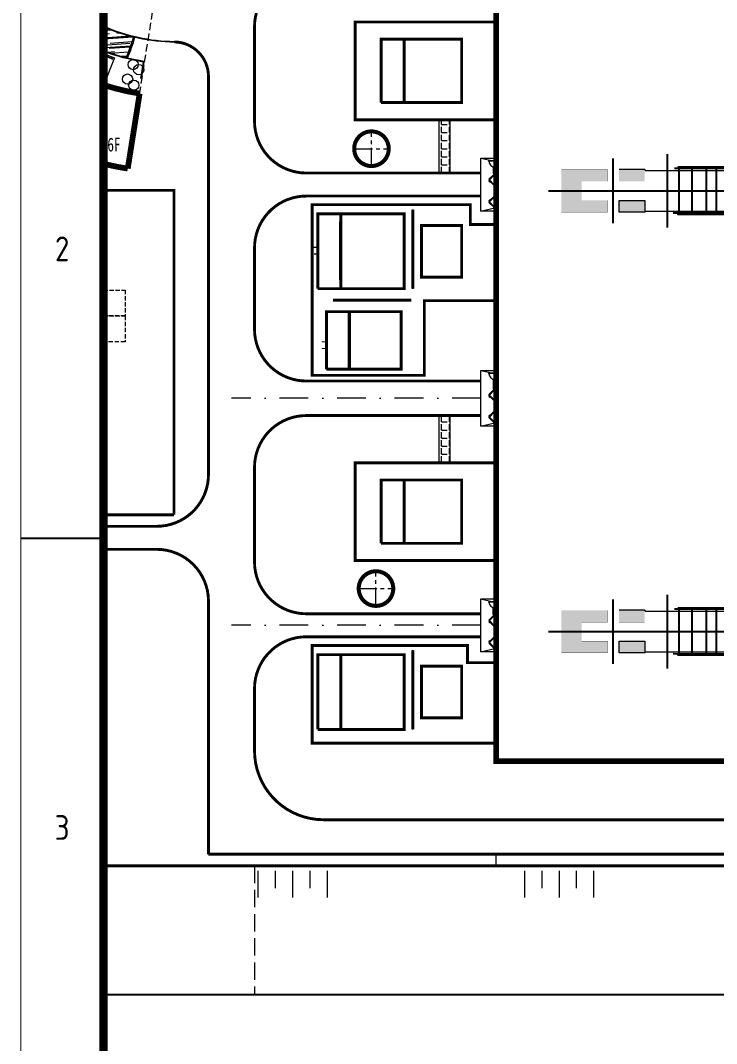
# Model space of a CAD drawing. Extents: x 238398 to 585159, y -66832 to 191977.
# Drawn here: x 364929 to 373359, y 86242 to 98635 of the extents above; entities that cross this region are included whole.
import ezdxf
from ezdxf.enums import TextEntityAlignment as Align

# ---------------------------------------------------------------- set-up
doc = ezdxf.new("R2010")
doc.units = 0
doc.header["$LTSCALE"] = 1000
doc.header["$MEASUREMENT"] = 0
for name, pattern in [('CENTER', [50.8, 31.75, -6.35, 6.35, -6.35]), ('DASH', [0.35, 0.25, -0.1]), ('DASHDOT', [1, 0.5, -0.25, 0, -0.25]), ('DASHED2', [0.375, 0.25, -0.125])]:
    doc.linetypes.add(name, pattern=pattern)
doc.layers.get('0').update_dxf_attribs({"color": 8})
for name, color, linetype in [('AXIS', 8, 'Continuous'), ('GT_1', 8, 'Continuous'), ('TXT', 8, 'Continuous'), ('Z-本期建构筑物', 8, 'Continuous'), ('设备', 8, 'Continuous'), ('轴线', 8, 'CENTER')]:
    doc.layers.add(name, color=color, linetype=linetype)
doc.layers.add('PUB_HATCH', color=8, linetype='Continuous', lineweight=5)
doc.styles.add('DIMST', font='', dxfattribs={"height": 15})
doc.styles.add('HT', font='')
doc.styles.get("Standard").update_dxf_attribs({"font": 'gbenor.shx', "bigfont": 'gbcbig.shx'})
doc.styles.add('TK', font='GEDITXT.SHX', dxfattribs={"width": 0.85, "height": 3.5, "bigfont": 'hztxt1.shx'})
doc.styles.get('DIMST').set_extended_font_data('SimHei')
doc.styles.get('HT').set_extended_font_data('SimHei')
doc.linetypes.add('FENCE', pattern='A,0.5,-0.2,["+",HT,S=0.45,R=0,X=0,Y=-0.234],-0.525', length=1.225)
pattern_1 = [(45, (299860.43, 86356.47), (-176.7767, 176.7767), [])]

# ---------------------------------------------------------------- blocks, each defined once
blk = doc.blocks.new('GEDI_WK_A1_V')
at = {"color": 3}
blk.add_line((0, 700.83), (10, 700.83), dxfattribs=at)
for points, const_width in [([(0, 841), (0, 0), (594, 0), (594, 841)], 0.1), ([(10, 816), (10, 10), (584, 10), (584, 816)], 1)]:
    blk.add_lwpolyline(points, close=True, dxfattribs=dict(at, const_width=const_width))
for s, p in [('2', (5, 735.88)), ('3', (5, 665.79))]:
    blk.add_text(s, height=3, dxfattribs=at).set_placement(p, align=Align.MIDDLE)
blk = doc.blocks.new('CEEC_TK_A1_V')
blk.add_blockref('GEDI_WK_A1_V', (0, 0))
at = {"style": 'TK', "width": 0.85}
for tag, height, p in [('PROJECTNAME', 4.75, (529, 44)), ('PHASE', 4, (571, 44)), ('DRAWINGNAME', 4.75, (539, 31))]:
    blk.add_attdef(tag, text='', height=height, dxfattribs=at).set_placement(p, align=Align.MIDDLE_CENTER)
for tag, p, height in [('APPROVE', (416, 32.75), 3.5), ('DESIGN', (461, 32.75), 3.5), ('REVIEW1', (416, 25.75), 3.5), ('DRAW', (461, 25.75), 3.5), ('DRAWINGNUMBER', (511, 18.5), 4), ('REVIEW2', (416, 18.75), 3.5), ('PROPORTION', (461, 18.75), 3.5), ('CHECK', (416, 11.75), 3.5), ('DATE', (461, 11.75), 3.5), ('VERSION', (577, 11.75), 3.5)]:
    blk.add_attdef(tag, p, '', height=height, dxfattribs=at)
blk = doc.blocks.new('$DorLib2D$00000034')
for p, q in [((-0.5, -0.048), (-0.5, 0)), ((-0.335, 0.143), (-0.475, 0)), ((-0.458, -0.016), (-0.475, 0)), ((-0.318, 0.126), (-0.458, -0.016)), ((-0.335, 0.143), (-0.318, 0.126)), ((-0.302, 0.143), (-0.318, 0.126)), ((-0.318, 0.126), (-0.178, -0.016)), ((-0.302, 0.143), (-0.161, 0)), ((-0.178, -0.016), (-0.161, 0)), ((0.302, 0.143), (0.161, 0)), ((0.178, -0.016), (0.161, 0)), ((0.318, 0.126), (0.178, -0.016)), ((0.302, 0.143), (0.318, 0.126)), ((0.335, 0.143), (0.318, 0.126)), ((0.318, 0.126), (0.458, -0.016)), ((0.335, 0.143), (0.475, 0)), ((0.458, -0.016), (0.475, 0)), ((0.5, -0.048), (0.5, 0))]:
    blk.add_line(p, q)
for points in [[(-0.5, 0), (-0.475, 0), (-0.475, -0.023), (-0.45, -0.023), (-0.45, -0.048), (-0.5, -0.048)], [(-0.29, 0.131), (-0.28, 0.14), (-0.255, 0.114), (-0.264, 0.105)], [(-0.287, 0.127), (-0.28, 0.134), (-0.262, 0.114), (-0.268, 0.108)], [(0.29, 0.131), (0.28, 0.14), (0.255, 0.114), (0.264, 0.105)], [(0.287, 0.127), (0.28, 0.134), (0.262, 0.114), (0.268, 0.108)], [(0.5, 0), (0.475, 0), (0.475, -0.023), (0.45, -0.023), (0.45, -0.048), (0.5, -0.048)]]:
    blk.add_lwpolyline(points)
blk = doc.blocks.new('$DorLib2D$00000001')
for p, q in [((0.45, 0.975), (0.5, 0.975)), ((0.45, 0), (0.45, 0.975)), ((0.5, 0), (0.45, 0)), ((0.5, 0), (0.5, 0.975))]:
    blk.add_line(p, q)
at = {"lineweight": 13}
blk.add_arc((0.475, 0), 0.975, 91.46928, 180, dxfattribs=at)
blk = doc.blocks.new('52')
h = blk.add_hatch(color=252)
h.paths.add_polyline_path([(163403, 190494), (161354, 190493), (161354, 186039), (163403, 186039)])
h.paths.add_polyline_path([(161354, 175994), (165054, 175994), (165054, 179545), (163403, 179545), (163403, 184039), (161354, 184039)])
h.paths.add_polyline_path([(166705, 179545), (165054, 179545), (165054, 175994), (168754, 175994), (168754, 184039), (166705, 184039)])
blk.add_hatch(color=252).paths.add_polyline_path([(166705, 186039), (166705, 190494), (168754, 190494), (168754, 186039)])
at = {"layer": 'AXIS'}
h = blk.add_hatch(dxfattribs=at)
h.set_pattern_fill('ANSI31', color=252, scale=2000, style=0)
h.set_pattern_definition(pattern_1)
h.paths.add_polyline_path([(161154, 208903), (160954, 208903), (160954, 208803), (161154, 208803), (161154, 208842)])
h.paths.add_polyline_path([(161554, 208903), (161154, 208903), (161154, 208803), (161554, 208803)])
h.paths.add_polyline_path([(162768, 208903), (161554, 208903), (161554, 208803), (162806, 208803)])
h = blk.add_hatch(dxfattribs=at)
h.set_pattern_fill('ANSI31', color=252, scale=2000, style=0)
h.set_pattern_definition(pattern_1)
h.paths.add_polyline_path([(161054, 196473), (160954, 196473), (160954, 196323), (161054, 196323)])
h.paths.add_polyline_path([(161054, 208803), (160954, 208803), (160954, 196473), (161054, 196473)])
h = blk.add_hatch(dxfattribs=at)
h.set_pattern_fill('ANSI31', color=252, scale=2000, style=0)
h.set_pattern_definition(pattern_1)
h.paths.add_polyline_path([(168554, 208903), (167339, 208903), (167301, 208803), (168554, 208803)])
h.paths.add_polyline_path([(168954, 208903), (168554, 208903), (168554, 208803), (168954, 208803)])
h.paths.add_polyline_path([(169154, 208903), (168954, 208903), (168954, 208803), (169154, 208803)])
h = blk.add_hatch(dxfattribs=at)
h.set_pattern_fill('ANSI31', color=252, scale=2000, style=0)
h.set_pattern_definition(pattern_1)
h.paths.add_polyline_path([(169154, 208803), (169054, 208803), (169054, 208693), (169154, 208693)])
h.paths.add_polyline_path([(169154, 208693), (169054, 208693), (169054, 196323), (169154, 196323)])
at = {"color": 252, "lineweight": 9}
for p, q in [((162465, 211544), (161554, 211544)), ((161554, 211544), (161554, 190694)), ((168554, 211544), (167645, 211544)), ((168554, 190694), (168554, 211544)), ((161554, 190694), (161354, 190494)), ((161354, 190494), (161354, 186039)), ((168754, 190494), (168554, 190694))]:
    blk.add_line(p, q, dxfattribs=at)
at = {"color": 252, "lineweight": 9, "const_width": 30}
for points in [[(161354, 190493), (163403, 190494)], [(163403, 190494), (163403, 186039)], [(166705, 186039), (166705, 190494)], [(168754, 186039), (168754, 190494), (166705, 190494)], [(161354, 186039), (163403, 186039)], [(166705, 186039), (168754, 186039)], [(161354, 184039), (163403, 184039)], [(161354, 184039), (161354, 175994), (168754, 175994), (168754, 184039)], [(163403, 184039), (163403, 179545)], [(166705, 184039), (168754, 184039)], [(166705, 179545), (166705, 184039)], [(163377, 179545), (166731, 179545)]]:
    blk.add_lwpolyline(points, dxfattribs=at)
at = {"color": 252}
blk.add_lwpolyline([(166705, 186039), (166705, 190494), (168754, 190494), (168754, 186039)], close=True, dxfattribs=at)
at = {"layer": 'AXIS', "color": 252}
for points in [[(162768, 208903), (160954, 208903), (160954, 208803)], [(160954, 208803), (160954, 208803), (160954, 196323), (161054, 196323), (161054, 208803)], [(161054, 208803), (162806, 208803)], [(167301, 208803), (169154, 208803), (169154, 208903), (167339, 208903)]]:
    blk.add_lwpolyline(points, dxfattribs=at)
blk.add_lwpolyline([(169054, 208803), (169154, 208803), (169154, 196323), (169054, 196323)], close=True, dxfattribs=at)
at = {"layer": 'GT_1', "color": 252, "linetype": 'Continuous'}
blk.add_line((161054, 208803), (161054, 196323), dxfattribs=at)
at = {"layer": 'TXT', "color": 252, "linetype": 'CENTER', "ltscale": 2}
for p, q in [((161154, 208949), (161154, 195650)), ((168954, 208912), (168912, 195457))]:
    blk.add_line(p, q, dxfattribs=at)
at = {"layer": '设备', "color": 252, "lineweight": 13}
for p, q in [((161504, 221567), (161504, 221667)), ((168609, 221667), (161504, 221667)), ((168609, 221567), (161504, 221567)), ((168509, 221567), (161601, 221567)), ((162650, 209397), (161601, 221567)), ((161804, 221376), (161804, 221751)), ((168509, 221567), (167460, 209396)), ((168304, 221376), (168304, 221751)), ((168304, 221567), (168304, 221667)), ((168604, 221567), (168604, 221667)), ((161154, 220267), (161154, 218867)), ((161154, 220267), (161712, 220267)), ((161154, 218867), (161832, 218867)), ((168398, 220267), (168954, 220267)), ((167459, 209397), (162649, 209396)), ((167459, 209397), (162649, 209396)), ((167459, 209397), (162649, 209396)), ((167459, 209397), (162649, 209396)), ((162649, 209396), (162649, 209216)), ((162649, 209396), (162649, 209216)), ((162649, 209396), (162649, 209216)), ((162649, 209396), (162649, 209216)), ((167459, 209217), (162649, 209216)), ((167459, 209217), (162649, 209216)), ((167459, 209217), (162649, 209216)), ((167459, 209217), (162649, 209216)), ((162649, 209216), (162915, 208516)), ((162649, 209216), (162915, 208516)), ((162649, 209216), (162915, 208516)), ((162649, 209216), (162915, 208516)), ((167192, 208517), (162915, 208516)), ((167192, 208517), (162915, 208516)), ((167192, 208517), (162915, 208516)), ((167192, 208517), (162915, 208516)), ((167459, 209217), (167192, 208517)), ((167459, 209217), (167192, 208517)), ((167459, 209217), (167192, 208517)), ((167459, 209217), (167192, 208517)), ((167459, 209217), (167459, 209397)), ((167459, 209217), (167459, 209397)), ((167459, 209217), (167459, 209397)), ((167459, 209217), (167459, 209397))]:
    blk.add_line(p, q, dxfattribs=at)
at = {"layer": '设备', "color": 252, "lineweight": 13, "flags": 128}
for points in [[(161712, 220267), (161154, 220267), (161154, 218867), (161832, 218867)], [(161736, 219892), (161529, 219892), (161529, 219242), (161784, 219242)], [(161760, 219692), (161654, 219692), (161654, 219442), (161784, 219442)], [(168398, 220267), (168954, 220267), (168954, 218867), (168278, 218867)], [(168954, 220267), (168954, 218867), (168278, 218867)], [(168374, 219892), (168579, 219892), (168579, 219242), (168326, 219242)], [(168350, 219692), (168454, 219692), (168454, 219442), (168326, 219442)]]:
    blk.add_lwpolyline(points, dxfattribs=at)
at = {"layer": '轴线', "color": 252}
for p, q in [((165054, 173785), (165054, 223786)), ((169053, 210567), (160521, 210567)), ((168884, 207093), (161258, 207093)), ((168804, 202993), (161258, 202993)), ((168804, 201243), (161258, 201243)), ((168889, 198743), (161258, 198743)), ((168884, 196473), (161258, 196473)), ((158660, 194393), (171449, 194393)), ((170658, 185039), (159452, 185039))]:
    blk.add_line(p, q, dxfattribs=at)
blk = doc.blocks.new('asdasda')
at = {"layer": 'PUB_HATCH'}
h = blk.add_hatch(dxfattribs=at)
h.set_pattern_fill('AR-RROOF', color=256, scale=1000, style=0)
h.set_pattern_definition([(4.05, (-166318.6, 86527.2), (2697.327, 1464.16), [19050, -2540, 6350, -1270]), (4.05, (-164678.6, 87279.9), (-1386.125, 1595.186), [3810, -419.1, 7620, -952.5]), (4.05, (-165761.4, 87648.8), (6527.412, 1315.196), [10160, -1778, 5080, -1270])])
h.paths.add_polyline_path([(-117978, 61447), (-117978, 57278), (-117828, 57217), (-115827, 56537), (-114002, 56027), (-112702, 59673), (-114695, 60216), (-116835, 60958)])
at = {"layer": 'PUB_HATCH', "linetype": 'DASHED2', "ltscale": 5}
blk.add_line((-113755, 36787), (-105229, 90616), dxfattribs=at)
at = {"layer": 'PUB_HATCH', "linetype": 'DASH', "ltscale": 5}
blk.add_line((-65869, 48737), (-65869, 58874), dxfattribs=at)
at = {"layer": 'PUB_HATCH', "lineweight": 0}
for p, q in [((-55729, 59266), (-65729, 59266)), ((-65729, 59266), (-65729, 48266)), ((-55729, 48266), (-55729, 59266)), ((-65729, 48266), (-55729, 48266)), ((-65729, 28917), (-76729, 28917)), ((-76729, 28917), (-76729, 15917)), ((-65729, 15917), (-65729, 28917)), ((-64229, 15917), (-64229, 29668)), ((-55729, 26916), (-62729, 26916)), ((-62729, 26916), (-62729, 17916)), ((-55729, 17916), (-55729, 26916)), ((-62729, 17916), (-55729, 17916)), ((-76729, 15917), (-65729, 15917)), ((-78069, 13916), (-64504, 13916)), ((-75229, 1916), (-75229, 11916)), ((-75229, 11916), (-66229, 11916)), ((-66229, 11916), (-66229, 1916)), ((-66229, 1916), (-75229, 1916)), ((-55729, -17334), (-65729, -17334)), ((-65729, -17334), (-65729, -28334)), ((-65729, -27836), (-65729, -17726)), ((-55729, -28334), (-55729, -17334)), ((-65729, -28334), (-55729, -28334)), ((-64229, -60684), (-64229, -46933))]:
    blk.add_line(p, q, dxfattribs=at)
at = {"layer": 'PUB_HATCH'}
for p, q in [((-59253, 44439), (-59253, 45266)), ((-57856, 44439), (-57856, 45266)), ((-59729, 44439), (-59634, 44439)), ((-59729, 43042), (-59634, 43042)), ((-59253, 44439), (-58237, 44439)), ((-59253, 43042), (-59253, 44058)), ((-59253, 43042), (-58237, 43042)), ((-57856, 44439), (-57729, 44439)), ((-57856, 43042), (-57856, 44058)), ((-57856, 43042), (-57729, 43042)), ((-59729, 41645), (-59634, 41645)), ((-59253, 41645), (-59253, 42661)), ((-59253, 41645), (-58237, 41645)), ((-59253, 40248), (-59253, 41264)), ((-57856, 41645), (-57856, 42661)), ((-57856, 41645), (-57729, 41645)), ((-57856, 40248), (-57856, 41264)), ((-59729, 40248), (-59634, 40248)), ((-59253, 40248), (-58237, 40248)), ((-59253, 38851), (-59253, 39867)), ((-57856, 40248), (-57729, 40248)), ((-57856, 38851), (-57856, 39867)), ((-59729, 38851), (-59634, 38851)), ((-59729, 37454), (-59634, 37454)), ((-59253, 38851), (-58237, 38851)), ((-59253, 37454), (-59253, 38470)), ((-59253, 37454), (-58237, 37454)), ((-57856, 38851), (-57729, 38851)), ((-57856, 37454), (-57856, 38470)), ((-57856, 37454), (-57729, 37454)), ((-52379, 38616), (-50279, 38616)), ((-52379, 38616), (-50279, 38116)), ((-52379, 29416), (-52379, 38616)), ((-50029, 38116), (-49829, 38116)), ((-50029, 38116), (-50029, 37016)), ((-59729, 36057), (-59634, 36057)), ((-59253, 36057), (-59253, 37073)), ((-59253, 36057), (-58237, 36057)), ((-57856, 36057), (-57856, 37073)), ((-57856, 36057), (-57729, 36057)), ((-50279, 37016), (-50279, 35916)), ((-49866, 37016), (-50279, 37016)), ((-50279, 37016), (-50279, 35916)), ((-49866, 36966), (-50279, 36966)), ((-50279, 35916), (-49866, 35916)), ((-50054, 35916), (-50254, 35916)), ((-50229, 37016), (-50229, 35916)), ((-50229, 36966), (-50229, 35916)), ((-50229, 35966), (-49866, 35966)), ((-50029, 37016), (-49829, 37016)), ((-50029, 36966), (-50029, 35966)), ((-49866, 36966), (-49866, 37016)), ((-49866, 35966), (-49866, 35916)), ((-52379, 29416), (-50279, 29916)), ((-50279, 29416), (-52379, 29416)), ((-50279, 29916), (-49866, 29916)), ((-50054, 29916), (-50254, 29916)), ((-49866, 29866), (-50229, 29866)), ((-49866, 29866), (-49866, 29916)), ((-76923, 17432), (-76923, 27543)), ((-75423, 1892), (-75423, 11965)), ((-52379, 1716), (-50279, 1716)), ((-52379, 1716), (-50279, 1216)), ((-52379, -7984), (-52379, 1716)), ((-50279, 116), (-50279, -1484)), ((-49866, 116), (-50279, 116)), ((-49866, 66), (-50279, 66)), ((-50229, 66), (-50229, -1484)), ((-50029, 1216), (-49829, 1216)), ((-50029, 1216), (-50029, 116)), ((-50029, 116), (-49829, 116)), ((-50029, 66), (-50029, -1434)), ((-49866, 66), (-49866, 116)), ((-50279, -1484), (-49866, -1484)), ((-50054, -1484), (-50254, -1484)), ((-50229, -1434), (-49866, -1434)), ((-49866, -1434), (-49866, -1484)), ((-59247, -7250), (-59247, -6234)), ((-57850, -7250), (-57850, -6234)), ((-57729, -14334), (-57729, -6134)), ((-59729, -7250), (-59628, -7250)), ((-59729, -8647), (-59628, -8647)), ((-59247, -7250), (-58231, -7250)), ((-59247, -8647), (-59247, -7631)), ((-59247, -8647), (-58231, -8647)), ((-57850, -7250), (-57729, -7250)), ((-57850, -8647), (-57850, -7631)), ((-57850, -8647), (-57729, -8647)), ((-52379, -7984), (-50279, -7484)), ((-50279, -7984), (-52379, -7984)), ((-50279, -7484), (-49866, -7484)), ((-50054, -7484), (-50254, -7484)), ((-49866, -7534), (-50229, -7534)), ((-49866, -7534), (-49866, -7484)), ((-59729, -10044), (-59628, -10044)), ((-59247, -10044), (-59247, -9028)), ((-59247, -10044), (-58231, -10044)), ((-59247, -11441), (-59247, -10425)), ((-57850, -10044), (-57850, -9028)), ((-57850, -10044), (-57729, -10044)), ((-57850, -11441), (-57850, -10425)), ((-59729, -11441), (-59628, -11441)), ((-59247, -11441), (-58231, -11441)), ((-59247, -12838), (-59247, -11822)), ((-57850, -11441), (-57729, -11441)), ((-57850, -12838), (-57850, -11822)), ((-59729, -12838), (-59628, -12838)), ((-59247, -12838), (-58231, -12838)), ((-59247, -14235), (-59247, -13219)), ((-57850, -12838), (-57729, -12838)), ((-57850, -14235), (-57850, -13219)), ((-59729, -14235), (-59628, -14235)), ((-59247, -14235), (-58231, -14235)), ((-57850, -14235), (-57729, -14235)), ((-52379, -37984), (-50279, -37984)), ((-52379, -37984), (-50279, -38484)), ((-52379, -47184), (-52379, -37984)), ((-50029, -38484), (-49829, -38484)), ((-50029, -38484), (-50029, -39584)), ((-50279, -39584), (-50279, -40684)), ((-49866, -39584), (-50279, -39584)), ((-50279, -40684), (-50279, -39584)), ((-49866, -39634), (-50279, -39634)), ((-50279, -40684), (-49866, -40684)), ((-50054, -40684), (-50254, -40684)), ((-50229, -40684), (-50229, -39584)), ((-50229, -39634), (-50229, -40684)), ((-50229, -40634), (-49866, -40634)), ((-50029, -39584), (-49829, -39584)), ((-50029, -39634), (-50029, -40634)), ((-49866, -39634), (-49866, -39584)), ((-49866, -40634), (-49866, -40684)), ((-52379, -47184), (-50279, -46684)), ((-50279, -47184), (-52379, -47184)), ((-50279, -46684), (-49866, -46684)), ((-50054, -46684), (-50254, -46684)), ((-49866, -46734), (-50229, -46734)), ((-49866, -46734), (-49866, -46684)), ((-49729, -84384), (-49729, -82384)), ((-91067, -89884), (-91067, -85283)), ((-88067, -88283), (-88067, -85283)), ((-85067, -89884), (-85067, -85283)), ((-82067, -88283), (-82067, -85283)), ((-79067, -89884), (-79067, -85283)), ((89262, -84384), (-49729, -84384)), ((-44760, -89884), (-44760, -85283)), ((-41760, -88283), (-41760, -85283)), ((-38760, -89884), (-38760, -85283)), ((-35760, -88283), (-35760, -85283)), ((-32760, -89884), (-32760, -85283))]:
    blk.add_line(p, q, dxfattribs=at)
at = {"layer": 'PUB_HATCH', "linetype": 'CENTER', "ltscale": 0.1}
for p, q in [((-71405, 37232), (-71405, 43252)), ((-74405, 40232), (-68405, 40232)), ((-70623, -39195), (-70623, -33175)), ((-73623, -36195), (-67623, -36195))]:
    blk.add_line(p, q, dxfattribs=at)
at = {"layer": 'PUB_HATCH', "linetype": 'DASHDOT', "ltscale": 10}
for p, q in [((-52379, -3134), (-95729, -3134)), ((-52379, -42584), (-95729, -42584))]:
    blk.add_line(p, q, dxfattribs=at)
at = {"layer": 'PUB_HATCH', "ltscale": 10}
blk.add_line((-99729, -40384), (-99729, -40384), dxfattribs=at)
at = {"layer": 'PUB_HATCH', "linetype": 'DASH', "ltscale": 12}
blk.add_line((-91729, -84384), (-91729, -106814), dxfattribs=at)
at = {"layer": 'PUB_HATCH'}
for points, const_width in [([(-49729, 85616), (-5729, 85616), (-5729, -66184), (-49729, -66184)], 1000), ([(-65729, 59266), (-55729, 59266), (-55729, 48266), (-65729, 48266)], 500), ([(-76729, 28917), (-65729, 28917), (-65729, 15917), (-76729, 15917)], 500), ([(-62729, 26916), (-55729, 26916), (-55729, 17916), (-62729, 17916)], 500), ([(-75229, 11916), (-66229, 11916), (-66229, 1916), (-75229, 1916)], 500), ([(-65729, -17334), (-55729, -17334), (-55729, -28334), (-65729, -28334)], 500), ([(-76729, -47684), (-65729, -47684), (-65729, -60684), (-76729, -60684)], 500), ([(-62729, -49684), (-55729, -49684), (-55729, -58684), (-62729, -58684)], 500)]:
    blk.add_lwpolyline(points, close=True, dxfattribs=dict(at, const_width=const_width))
at = {"layer": 'PUB_HATCH', "ltscale": 10, "const_width": 500}
for points in [[(-82729, 70466, 0.4142136), (-91729, 61466)], [(-99730, 52802, 0.4106864), (-105657, 58802)], [(-91729, 45016, 0.4142136), (-82729, 36016)], [(-82729, 32016, 0.4142136), (-91729, 23016)], [(-91729, 8866, 0.4142136), (-82729, -134)], [(-82729, -6134, 0.4142136), (-91729, -15134)], [(-108729, -25384, 0.4142137), (-99729, -16384)], [(-99729, -38384, 0.4142134), (-108729, -29384)], [(-91729, -31584, 0.4142136), (-82729, -40584)], [(-82729, -44584, 0.4142136), (-91729, -53584)], [(-91729, -64384, 0.4142136), (-79729, -76384)]]:
    blk.add_lwpolyline(points, format="xyb", dxfattribs=at)
at = {"layer": 'PUB_HATCH', "linetype": 'FENCE', "ltscale": 5, "const_width": 500}
for points in [[(-49729, 45266), (-74229, 45266), (-74229, 62266), (-49729, 62266)], [(-117978, 33016), (-105729, 33016), (-105729, -23384)], [(-49729, 13831), (-62229, 13831), (-62229, 866), (-81729, 866), (-81729, 30516), (-54229, 30516), (-54229, 27081), (-49729, 27081)], [(-49729, -31334), (-74229, -31334), (-74229, -14334), (-49729, -14334)], [(-105729, -23384), (-117978, -23384)], [(-49729, -63084), (-81729, -63084), (-81729, -46084), (-54729, -46084), (-54729, -49076), (-49729, -49076)]]:
    blk.add_lwpolyline(points, dxfattribs=at)
at = {"layer": 'PUB_HATCH'}
for points in [[(-112702, 59673), (-114695, 60216), (-116835, 60958), (-117978, 61447)], [(-117978, 57278), (-117828, 57217), (-115827, 56537), (-114002, 56027), (-112702, 59673)], [(-117978, 56803), (-116085, 56065), (-117858, 51514)], [(-117356, 56191), (-116478, 55849)], [(-116453, 55913), (-117331, 56255)], [(-116441, 55835), (-116429, 55830), (-116404, 55894), (-116416, 55899)]]:
    blk.add_lwpolyline(points, dxfattribs=at)
at = {"layer": 'PUB_HATCH', "ltscale": 10, "const_width": 500}
for points in [[(-91729, 61466), (-91729, 45016)], [(-99729, 52803), (-99729, 16016)], [(-52379, 36016), (-82729, 36016)], [(-52379, 32016), (-82729, 32016)], [(-91729, 23016), (-91729, 8866)], [(-99729, 16016), (-99729, -16384)], [(-52379, -134), (-82729, -134)], [(-52379, -6134), (-82729, -6134)], [(-91729, -15134), (-91729, -31584)], [(-117978, -25384), (-108729, -25384)], [(-108729, -29384), (-117978, -29384)], [(-99729, -38384), (-99729, -82384)], [(-52379, -40584), (-82729, -40584)], [(-52379, -44584), (-82729, -44584)], [(-91729, -53584), (-91729, -64384)]]:
    blk.add_lwpolyline(points, dxfattribs=at)
at = {"layer": 'PUB_HATCH', "linetype": 'DASH', "ltscale": 5}
for points, const_width in [([(-65729, 59266), (-69729, 59266), (-69729, 48266)], 500), ([(-65729, 48266), (-69729, 48266), (-69729, 48266)], 500), ([(-76729, 28917), (-80729, 28917), (-80729, 15917)], 500), ([(-81729, 23095), (-80729, 23095)], 200), ([(-80729, 21945), (-81379, 21945)], 200), ([(-76729, 15917), (-80729, 15917), (-80729, 15917)], 500), ([(-75229, 11916), (-79229, 11916), (-79229, 1916)], 500), ([(-80079, 6682), (-79229, 6662)], 200), ([(-80079, 5512), (-79229, 5512)], 200), ([(-75229, 1916), (-79229, 1916), (-79229, 1916)], 500), ([(-65729, -17334), (-69729, -17334), (-69729, -28334)], 500), ([(-65729, -28334), (-69729, -28334), (-69729, -28334)], 500), ([(-76729, -47684), (-80729, -47684), (-80729, -60684)], 500), ([(-76729, -60684), (-80729, -60684), (-80729, -60684)], 500)]:
    blk.add_lwpolyline(points, dxfattribs=dict(at, const_width=const_width))
at = {"layer": 'PUB_HATCH'}
for points in [[(-111325, 52626), (-110887, 55392, -0.0512194), (-117978, 57273, -0.0512194)], [(-111455, 52444), (-111002, 55309, -0.0502597), (-117978, 57166, -0.0502597)]]:
    blk.add_lwpolyline(points, format="xyb", dxfattribs=at)
for points in [[(-116459, 55787), (-116397, 55947), (-116434, 55961), (-116496, 55801)], [(-57729, 45266), (-59729, 45266), (-59729, 36016), (-57729, 36016)], [(-57729, -6134), (-59729, -6134), (-59729, -14334), (-57729, -14334)]]:
    blk.add_lwpolyline(points, close=True, dxfattribs=at)
at = {"layer": 'PUB_HATCH', "const_width": 1000}
for points in [[(-111690, 49825, -0.0392014), (-117978, 51333, -0.0392014)], [(-117978, 37628, 0.0197588), (-113755, 36787), (-111690, 49825)]]:
    blk.add_lwpolyline(points, format="xyb", dxfattribs=at)
at = {"layer": 'PUB_HATCH', "linetype": 'DASH', "ltscale": 10, "const_width": 700}
for points in [[(-74405, 40232, 1), (-68405, 40232, 1.0066715)], [(-73623, -36215, 1), (-67623, -36215, 1.0066715)]]:
    blk.add_lwpolyline(points, format="xyb", close=True, dxfattribs=at)
at = {"layer": 'PUB_HATCH', "const_width": 500}
for points in [[(-64229, 15917), (-64229, 29668)], [(-78069, 13916), (-64504, 13916)], [(-64229, -46933), (-64229, -60684)], [(-79729, -76384), (-2079, -76384)], [(-99729, -82384), (89262, -82384)]]:
    blk.add_lwpolyline(points, dxfattribs=at)
at = {"layer": 'PUB_HATCH', "linetype": 'DASH', "ltscale": 3}
for points in [[(-117978, 15686), (-114229, 15686), (-114229, 11186), (-117978, 11186)], [(-117978, 11186), (-114229, 11186), (-114229, 6686), (-117978, 6686)]]:
    blk.add_lwpolyline(points, dxfattribs=at)
at = {"layer": 'PUB_HATCH', "linetype": 'DASH', "ltscale": 10, "const_width": 500}
blk.add_lwpolyline([(-117978, -84384), (89262, -84384)], dxfattribs=at)
at = {"layer": 'PUB_HATCH'}
for centre in [(-112820, 54860), (-111855, 53978), (-113785, 52353), (-112709, 51279)]:
    blk.add_circle(centre, 888, dxfattribs=at)
for centre, radius, start, end in [((-105271, 90850), 31950, 246.56581, 269.31), ((-105271, 90850), 32050, 246.64327, 269.31), ((-135033, 65584), 23100, 335.56165, 345.17275), ((-135033, 65584), 23300, 335.65302, 345.1865)]:
    blk.add_arc(centre, radius, start, end, dxfattribs=at)
at = {"layer": 'Z-本期建构筑物'}
blk.add_lwpolyline([(-117978, 120577), (89262, 120577), (89262, -106814), (-117978, -106814)], close=True, dxfattribs=at)
at = {"layer": 'PUB_HATCH', "rotation": 270}
for p in [(-214422, 197971), (-214422, 121371)]:
    blk.add_blockref('52', p, dxfattribs=at)
at = {"layer": 'PUB_HATCH', "xscale": 1100.000825063792, "yscale": 1100.000720965676, "zscale": -1100.000720517158, "rotation": 90}
for p in [(-49929, 37566), (-49929, 666), (-49929, -39034)]:
    blk.add_blockref('$DorLib2D$00000001', p, dxfattribs=at)
at = {"layer": 'PUB_HATCH', "extrusion": (0, 0, -1), "xscale": 6000.004500033569, "yscale": 6000.003932538211, "zscale": 6000.00393009359, "rotation": 270}
for p in [(50154, 32916), (50154, -4484), (50154, -43684)]:
    blk.add_blockref('$DorLib2D$00000034', p, dxfattribs=at)
at = {"layer": 'PUB_HATCH', "style": 'DIMST', "width": 0.7}
blk.add_text('6F', height=2400, rotation=0.54575, dxfattribs=at).set_placement((-117289, 39763))

msp = doc.modelspace()

# ---------------------------------------------------------------- block references
at = {"xscale": 100, "yscale": 100, "zscale": 100}
msp.add_blockref('CEEC_TK_A1_V', (364934.5, 22280.2), dxfattribs=at)
at = {"layer": 'Z-本期建构筑物', "xscale": 0.06969599996227771, "yscale": 0.06969599996227771, "zscale": 0.06969599996227771}
msp.add_blockref('asdasda', (374157.1, 94276.5), dxfattribs=at)

doc.saveas('drawing.dxf')
